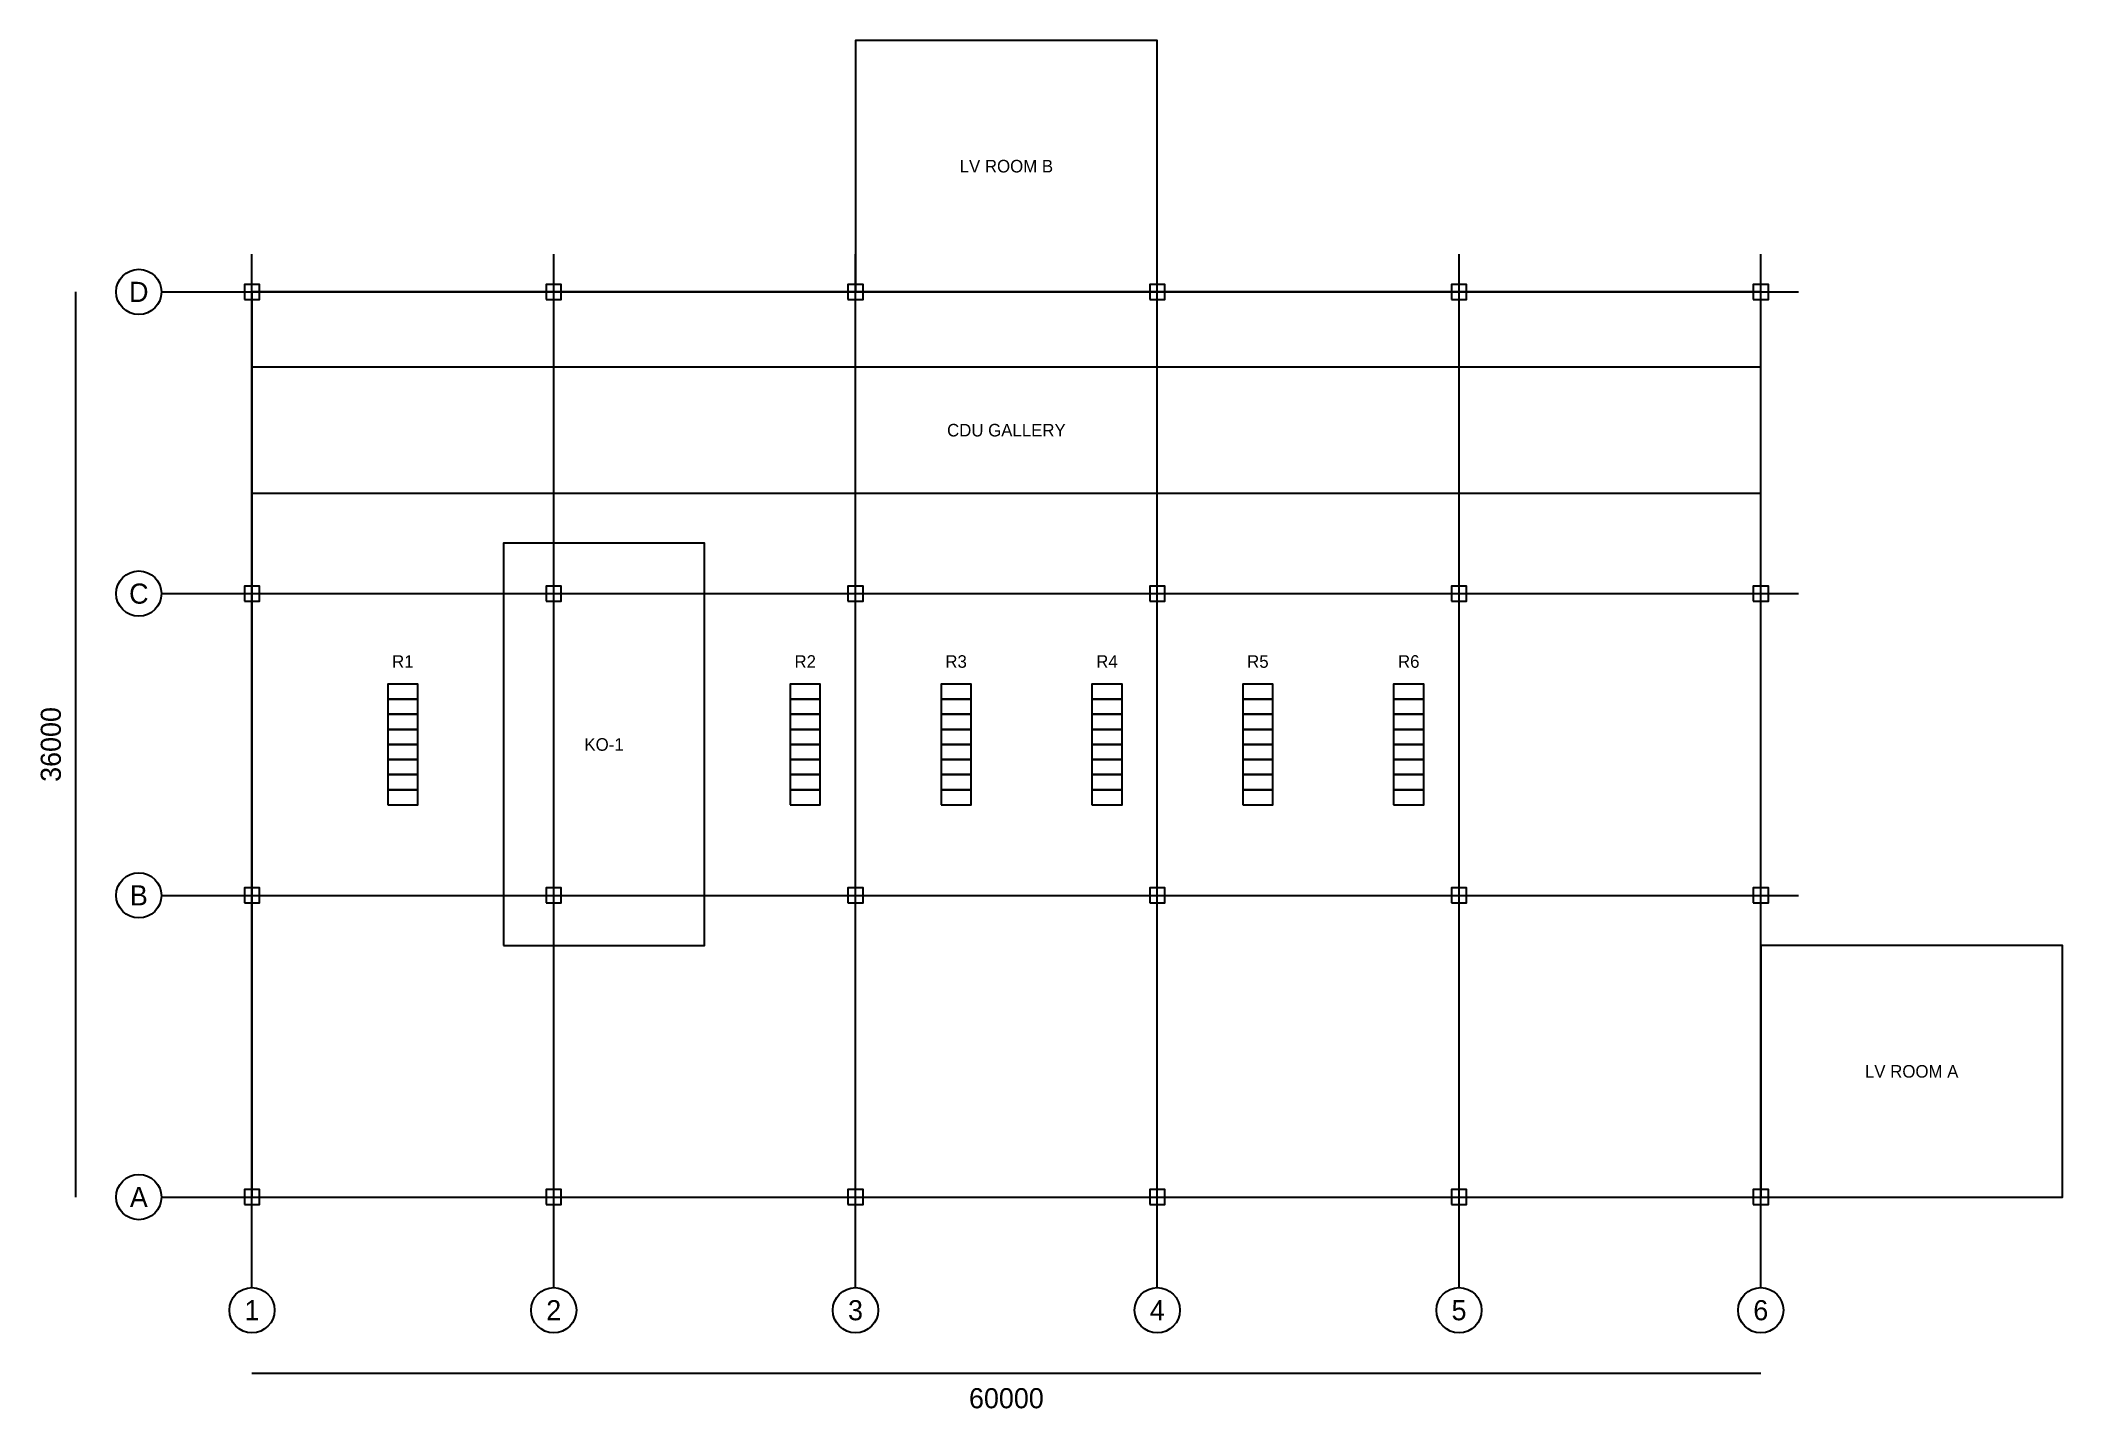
# Model space of a CAD drawing. Header units: millimetres. Extents: x -8412 to 72000, y -8411 to 46000.
import ezdxf
from ezdxf.enums import TextEntityAlignment as Align

# ---------------------------------------------------------------- set-up
doc = ezdxf.new("R2010")
doc.units = ezdxf.units.MM
doc.linetypes.add('DASHED', pattern=[1.524, 1.27, -0.254])
for name, color, linetype in [('CDU', 5, 'Continuous'), ('COLUMNS', 8, 'Continuous'), ('DIMS', 2, 'Continuous'), ('GRID', 9, 'Continuous'), ('GRID_X', 7, 'Continuous'), ('GRID_Y', 7, 'Continuous'), ('HALL', 7, 'Continuous'), ('KEEPOUT', 1, 'Continuous'), ('RACKS', 4, 'Continuous'), ('ROOMS', 3, 'Continuous')]:
    doc.layers.add(name, color=color, linetype=linetype)

msp = doc.modelspace()

# ---------------------------------------------------------------- linework, layer by layer
at = {"layer": 'CDU'}
msp.add_lwpolyline([(0, 28000), (60000, 28000), (60000, 33000), (0, 33000)], close=True, dxfattribs=at)
at = {"layer": 'COLUMNS'}
for points in [[(-300, 35700), (300, 35700), (300, 36300), (-300, 36300)], [(11700, 35700), (12300, 35700), (12300, 36300), (11700, 36300)], [(23700, 35700), (24300, 35700), (24300, 36300), (23700, 36300)], [(35700, 35700), (36300, 35700), (36300, 36300), (35700, 36300)], [(47700, 35700), (48300, 35700), (48300, 36300), (47700, 36300)], [(59700, 35700), (60300, 35700), (60300, 36300), (59700, 36300)], [(-300, 23700), (300, 23700), (300, 24300), (-300, 24300)], [(11700, 23700), (12300, 23700), (12300, 24300), (11700, 24300)], [(23700, 23700), (24300, 23700), (24300, 24300), (23700, 24300)], [(35700, 23700), (36300, 23700), (36300, 24300), (35700, 24300)], [(47700, 23700), (48300, 23700), (48300, 24300), (47700, 24300)], [(59700, 23700), (60300, 23700), (60300, 24300), (59700, 24300)], [(-300, 11700), (300, 11700), (300, 12300), (-300, 12300)], [(11700, 11700), (12300, 11700), (12300, 12300), (11700, 12300)], [(23700, 11700), (24300, 11700), (24300, 12300), (23700, 12300)], [(35700, 11700), (36300, 11700), (36300, 12300), (35700, 12300)], [(47700, 11700), (48300, 11700), (48300, 12300), (47700, 12300)], [(59700, 11700), (60300, 11700), (60300, 12300), (59700, 12300)], [(-300, -300), (300, -300), (300, 300), (-300, 300)], [(11700, -300), (12300, -300), (12300, 300), (11700, 300)], [(23700, -300), (24300, -300), (24300, 300), (23700, 300)], [(35700, -300), (36300, -300), (36300, 300), (35700, 300)], [(47700, -300), (48300, -300), (48300, 300), (47700, 300)], [(59700, -300), (60300, -300), (60300, 300), (59700, 300)]]:
    msp.add_lwpolyline(points, close=True, dxfattribs=at)
at = {"layer": 'DIMS'}
for p, q in [((-7000, 0), (-7000, 36000)), ((0, -7000), (60000, -7000))]:
    msp.add_line(p, q, dxfattribs=at)
at = {"layer": 'GRID', "linetype": 'DASHED'}
for p, q in [((0, -3600), (0, 37500)), ((12000, -3600), (12000, 37500)), ((24000, -3600), (24000, 37500)), ((36000, -3600), (36000, 37500)), ((48000, -3600), (48000, 37500)), ((60000, -3600), (60000, 37500)), ((-3600, 36000), (61500, 36000)), ((-3600, 24000), (61500, 24000)), ((-3600, 12000), (61500, 12000)), ((-3600, 0), (61500, 0))]:
    msp.add_line(p, q, dxfattribs=at)
at = {"layer": 'GRID'}
for centre in [(-4500, 36000), (-4500, 24000), (-4500, 12000), (-4500, 0), (0, -4500), (12000, -4500), (24000, -4500), (36000, -4500), (48000, -4500), (60000, -4500)]:
    msp.add_circle(centre, 900, dxfattribs=at)
at = {"layer": 'HALL'}
msp.add_lwpolyline([(0, 0), (60000, 0), (60000, 36000), (0, 36000)], close=True, dxfattribs=at)
at = {"layer": 'KEEPOUT'}
msp.add_lwpolyline([(10000, 10000), (18000, 10000), (18000, 26000), (10000, 26000)], close=True, dxfattribs=at)
at = {"layer": 'RACKS'}
for points in [[(5400, 19800), (6600, 19800), (6600, 20400), (5400, 20400)], [(21400, 19800), (22600, 19800), (22600, 20400), (21400, 20400)], [(27400, 19800), (28600, 19800), (28600, 20400), (27400, 20400)], [(33400, 19800), (34600, 19800), (34600, 20400), (33400, 20400)], [(39400, 19800), (40600, 19800), (40600, 20400), (39400, 20400)], [(45400, 19800), (46600, 19800), (46600, 20400), (45400, 20400)], [(5400, 19200), (6600, 19200), (6600, 19800), (5400, 19800)], [(21400, 19200), (22600, 19200), (22600, 19800), (21400, 19800)], [(27400, 19200), (28600, 19200), (28600, 19800), (27400, 19800)], [(33400, 19200), (34600, 19200), (34600, 19800), (33400, 19800)], [(39400, 19200), (40600, 19200), (40600, 19800), (39400, 19800)], [(45400, 19200), (46600, 19200), (46600, 19800), (45400, 19800)], [(5400, 18600), (6600, 18600), (6600, 19200), (5400, 19200)], [(5400, 18000), (6600, 18000), (6600, 18600), (5400, 18600)], [(21400, 18600), (22600, 18600), (22600, 19200), (21400, 19200)], [(21400, 18000), (22600, 18000), (22600, 18600), (21400, 18600)], [(27400, 18600), (28600, 18600), (28600, 19200), (27400, 19200)], [(27400, 18000), (28600, 18000), (28600, 18600), (27400, 18600)], [(33400, 18600), (34600, 18600), (34600, 19200), (33400, 19200)], [(33400, 18000), (34600, 18000), (34600, 18600), (33400, 18600)], [(39400, 18600), (40600, 18600), (40600, 19200), (39400, 19200)], [(39400, 18000), (40600, 18000), (40600, 18600), (39400, 18600)], [(45400, 18600), (46600, 18600), (46600, 19200), (45400, 19200)], [(45400, 18000), (46600, 18000), (46600, 18600), (45400, 18600)], [(5400, 17400), (6600, 17400), (6600, 18000), (5400, 18000)], [(21400, 17400), (22600, 17400), (22600, 18000), (21400, 18000)], [(27400, 17400), (28600, 17400), (28600, 18000), (27400, 18000)], [(33400, 17400), (34600, 17400), (34600, 18000), (33400, 18000)], [(39400, 17400), (40600, 17400), (40600, 18000), (39400, 18000)], [(45400, 17400), (46600, 17400), (46600, 18000), (45400, 18000)], [(5400, 16800), (6600, 16800), (6600, 17400), (5400, 17400)], [(21400, 16800), (22600, 16800), (22600, 17400), (21400, 17400)], [(27400, 16800), (28600, 16800), (28600, 17400), (27400, 17400)], [(33400, 16800), (34600, 16800), (34600, 17400), (33400, 17400)], [(39400, 16800), (40600, 16800), (40600, 17400), (39400, 17400)], [(45400, 16800), (46600, 16800), (46600, 17400), (45400, 17400)], [(5400, 16200), (6600, 16200), (6600, 16800), (5400, 16800)], [(5400, 15600), (6600, 15600), (6600, 16200), (5400, 16200)], [(21400, 16200), (22600, 16200), (22600, 16800), (21400, 16800)], [(21400, 15600), (22600, 15600), (22600, 16200), (21400, 16200)], [(27400, 16200), (28600, 16200), (28600, 16800), (27400, 16800)], [(27400, 15600), (28600, 15600), (28600, 16200), (27400, 16200)], [(33400, 16200), (34600, 16200), (34600, 16800), (33400, 16800)], [(33400, 15600), (34600, 15600), (34600, 16200), (33400, 16200)], [(39400, 16200), (40600, 16200), (40600, 16800), (39400, 16800)], [(39400, 15600), (40600, 15600), (40600, 16200), (39400, 16200)], [(45400, 16200), (46600, 16200), (46600, 16800), (45400, 16800)], [(45400, 15600), (46600, 15600), (46600, 16200), (45400, 16200)]]:
    msp.add_lwpolyline(points, close=True, dxfattribs=at)
at = {"layer": 'ROOMS'}
for points in [[(24000, 36000), (36000, 36000), (36000, 46000), (24000, 46000)], [(60000, 0), (72000, 0), (72000, 10000), (60000, 10000)]]:
    msp.add_lwpolyline(points, close=True, dxfattribs=at)

# ---------------------------------------------------------------- texts
at = {"layer": 'CDU'}
msp.add_text('CDU GALLERY', height=500, dxfattribs=at).set_placement((30000, 30500), align=Align.MIDDLE_CENTER)
at = {"layer": 'DIMS'}
msp.add_text('36000', height=800, rotation=90, dxfattribs=at).set_placement((-8000, 18000), align=Align.MIDDLE_CENTER)
msp.add_text('60000', height=800, dxfattribs=at).set_placement((30000, -8000), align=Align.MIDDLE_CENTER)
at = {"layer": 'GRID_X'}
for s, p in [('1', (0, -4500)), ('2', (12000, -4500)), ('3', (24000, -4500)), ('4', (36000, -4500)), ('5', (48000, -4500)), ('6', (60000, -4500))]:
    msp.add_text(s, height=800, dxfattribs=at).set_placement(p, align=Align.MIDDLE_CENTER)
at = {"layer": 'GRID_Y'}
for s, p in [('D', (-4500, 36000)), ('C', (-4500, 24000)), ('B', (-4500, 12000)), ('A', (-4500, 0))]:
    msp.add_text(s, height=800, dxfattribs=at).set_placement(p, align=Align.MIDDLE_CENTER)
at = {"layer": 'KEEPOUT'}
msp.add_text('KO-1', height=500, dxfattribs=at).set_placement((14000, 18000), align=Align.MIDDLE_CENTER)
at = {"layer": 'RACKS'}
for s, p in [('R1', (6000, 21300)), ('R2', (22000, 21300)), ('R3', (28000, 21300)), ('R4', (34000, 21300)), ('R5', (40000, 21300)), ('R6', (46000, 21300))]:
    msp.add_text(s, height=500, dxfattribs=at).set_placement(p, align=Align.MIDDLE_CENTER)
at = {"layer": 'ROOMS'}
for s, p in [('LV ROOM B', (30000, 41000)), ('LV ROOM A', (66000, 5000))]:
    msp.add_text(s, height=500, dxfattribs=at).set_placement(p, align=Align.MIDDLE_CENTER)

doc.saveas('drawing.dxf')
